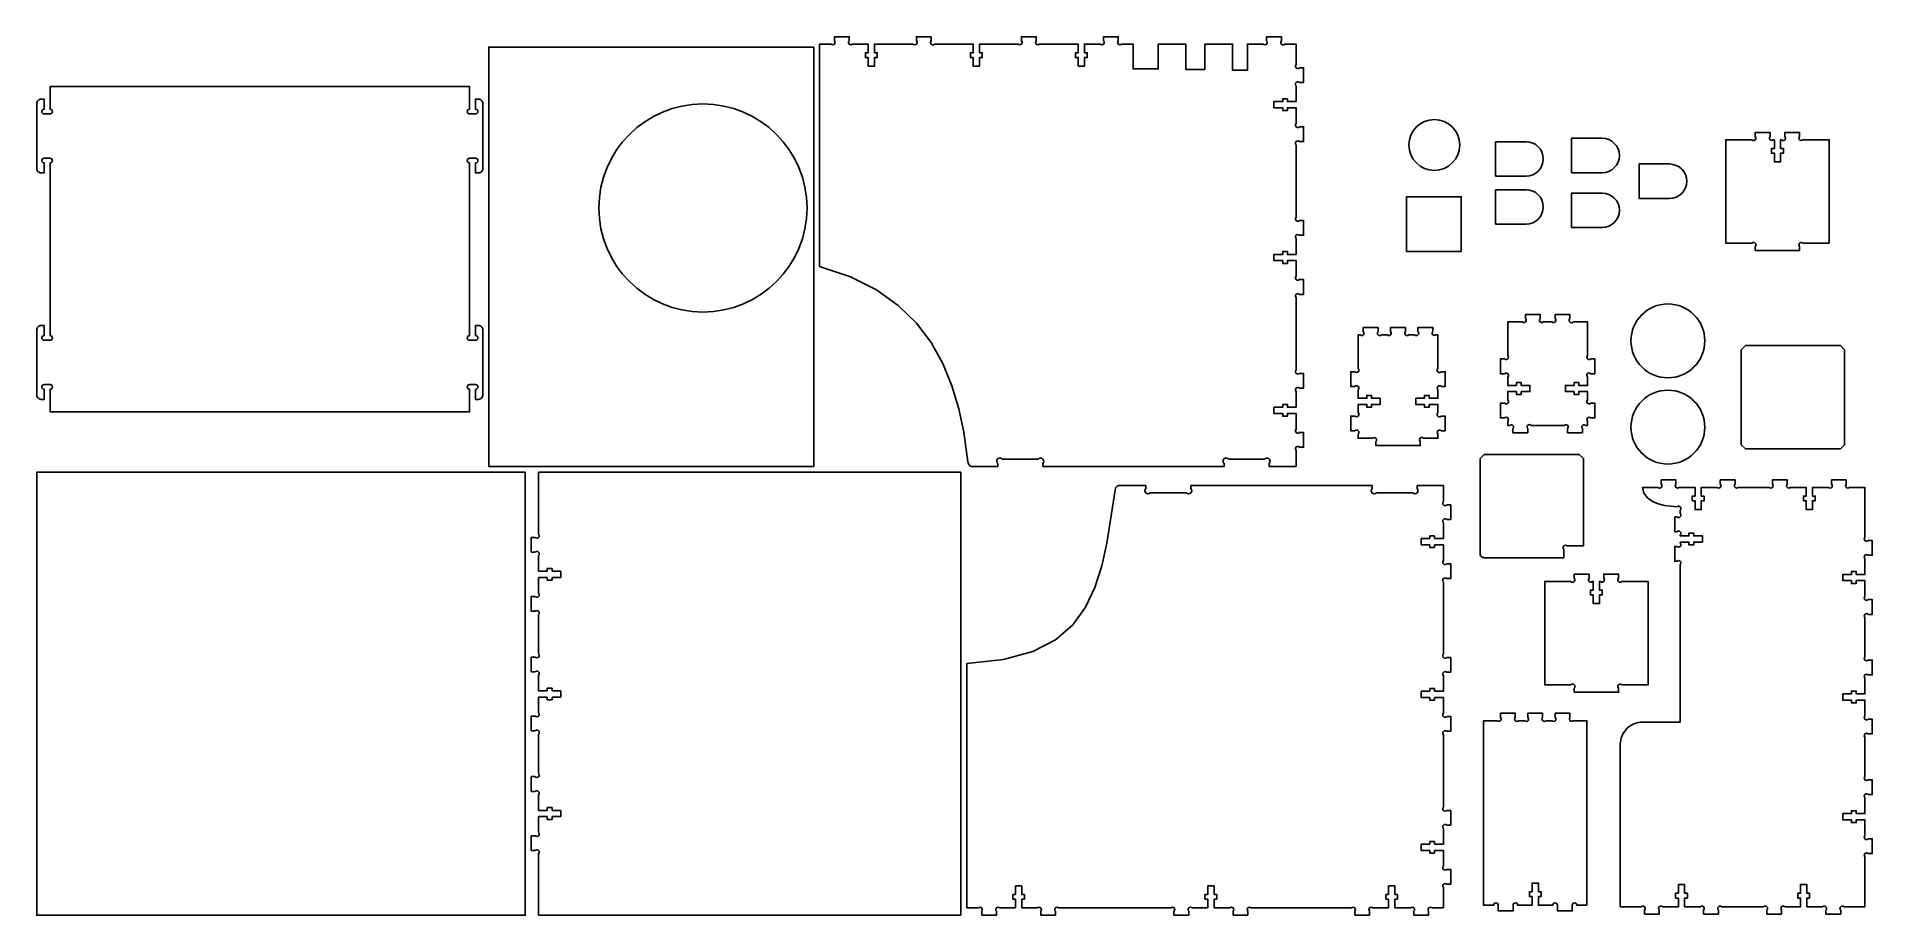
# Model space of a CAD drawing. Header units: millimetres. Extents: x 3 to 1246, y 3 to 598.
import ezdxf

# ---------------------------------------------------------------- set-up
doc = ezdxf.new("R2010")
doc.units = ezdxf.units.MM

msp = doc.modelspace()

# ---------------------------------------------------------------- linework, layer by layer
at = {"linetype": 'ByBlock'}
for p, q in [((343, 303.2), (343, 261.4)), ((955.6, 283.5), (955.6, 294.2)), ((940.6, 256.2), (940.6, 258.3)), ((940.6, 258.3), (946.5, 258.3)), ((940.6, 256.2), (940.6, 254.1)), ((940.6, 254.1), (946.5, 254.1)), ((946.5, 260.2), (946.5, 258.3)), ((949.7, 260.2), (946.5, 260.2)), ((946.5, 254.1), (946.5, 252.2)), ((946.5, 252.2), (949.7, 252.2)), ((949.7, 258.3), (949.7, 260.2)), ((949.7, 258.3), (955.6, 258.3)), ((949.7, 252.2), (949.7, 254.1)), ((949.7, 254.1), (955.6, 254.1)), ((348.9, 236.2), (343, 236.2)), ((352.1, 238.1), (348.9, 238.1)), ((348.9, 238.1), (348.9, 236.2)), ((352.1, 236.2), (352.1, 238.1)), ((358, 236.2), (352.1, 236.2)), ((358, 234.1), (358, 236.2)), ((348.9, 232), (343, 232)), ((348.9, 232), (348.9, 230.1)), ((348.9, 230.1), (352.1, 230.1)), ((358, 232), (352.1, 232)), ((352.1, 230.1), (352.1, 232)), ((358, 234.1), (358, 232)), ((955.6, 180), (955.6, 228.9)), ((343, 206.8), (343, 180.4)), ((348.9, 155.2), (343, 155.2)), ((348.9, 151), (343, 151)), ((352.1, 157.1), (348.9, 157.1)), ((348.9, 157.1), (348.9, 155.2)), ((348.9, 151), (348.9, 149.1)), ((352.1, 155.2), (352.1, 157.1)), ((358, 155.2), (352.1, 155.2)), ((358, 151), (352.1, 151)), ((352.1, 149.1), (352.1, 151)), ((358, 153.1), (358, 155.2)), ((358, 153.1), (358, 151)), ((940.6, 152.8), (940.6, 154.9)), ((940.6, 154.9), (946.5, 154.9)), ((940.6, 152.8), (940.6, 150.7)), ((940.6, 150.7), (946.5, 150.7)), ((946.5, 156.8), (946.5, 154.9)), ((949.7, 156.8), (946.5, 156.8)), ((946.5, 150.7), (946.5, 148.8)), ((949.7, 154.9), (949.7, 156.8)), ((949.7, 154.9), (955.6, 154.9)), ((949.7, 148.8), (949.7, 150.7)), ((949.7, 150.7), (955.6, 150.7)), ((348.9, 149.1), (352.1, 149.1)), ((946.5, 148.8), (949.7, 148.8)), ((343, 125.8), (343, 99.4)), ((955.6, 76.5), (955.6, 125.5)), ((348.9, 76.1), (352.1, 76.1)), ((348.9, 74.2), (348.9, 76.1)), ((352.1, 76.1), (352.1, 74.2)), ((348.9, 74.2), (343, 74.2)), ((348.9, 70), (343, 70)), ((348.9, 68.1), (348.9, 70)), ((352.1, 68.1), (348.9, 68.1)), ((358, 74.2), (352.1, 74.2)), ((358, 70), (352.1, 70)), ((352.1, 70), (352.1, 68.1)), ((358, 72.1), (358, 74.2)), ((358, 72.1), (358, 70)), ((940.6, 49.2), (940.6, 51.3)), ((940.6, 51.3), (946.5, 51.3)), ((946.5, 53.2), (946.5, 51.3)), ((949.7, 53.2), (946.5, 53.2)), ((949.7, 51.3), (949.7, 53.2)), ((949.7, 51.3), (955.6, 51.3)), ((343, 44.8), (343, 3.2)), ((940.6, 49.2), (940.6, 47.1)), ((940.6, 47.1), (946.5, 47.1)), ((946.5, 47.1), (946.5, 45.2)), ((946.5, 45.2), (949.7, 45.2)), ((949.7, 45.2), (949.7, 47.1)), ((949.7, 47.1), (955.6, 47.1)), ((664, 17.3), (664, 14.1)), ((665.9, 17.3), (664, 17.3)), ((664, 14.1), (665.9, 14.1)), ((668, 23.2), (665.9, 23.2)), ((665.9, 23.2), (665.9, 17.3)), ((665.9, 14.1), (665.9, 8.2)), ((668, 23.2), (670.1, 23.2)), ((670.1, 23.2), (670.1, 17.3)), ((672, 17.3), (670.1, 17.3)), ((670.1, 14.1), (670.1, 8.2)), ((670.1, 14.1), (672, 14.1)), ((672, 14.1), (672, 17.3)), ((794.2, 17.3), (794.2, 14.1)), ((796.1, 17.3), (794.2, 17.3)), ((794.2, 14.1), (796.1, 14.1)), ((798.2, 23.2), (796.1, 23.2)), ((796.1, 23.2), (796.1, 17.3)), ((796.1, 14.1), (796.1, 8.2)), ((798.2, 23.2), (800.3, 23.2)), ((800.3, 23.2), (800.3, 17.3)), ((802.2, 17.3), (800.3, 17.3)), ((800.3, 14.1), (800.3, 8.2)), ((800.3, 14.1), (802.2, 14.1)), ((802.2, 14.1), (802.2, 17.3)), ((916.6, 17.3), (916.6, 14.1)), ((918.5, 17.3), (916.6, 17.3)), ((916.6, 14.1), (918.5, 14.1)), ((920.6, 23.2), (918.5, 23.2)), ((918.5, 23.2), (918.5, 17.3)), ((918.5, 14.1), (918.5, 8.2)), ((920.6, 23.2), (922.7, 23.2)), ((922.7, 23.2), (922.7, 17.3)), ((924.6, 17.3), (922.7, 17.3)), ((922.7, 14.1), (922.7, 8.2)), ((922.7, 14.1), (924.6, 14.1)), ((924.6, 14.1), (924.6, 17.3)), ((955.6, 8.2), (955.6, 22))]:
    msp.add_line(p, q, dxfattribs=at)
for p, q in [((343, 303.2), (629, 303.2)), ((629, 303.2), (629, 3.2)), ((733.4, 291.1), (727.7, 255.2)), ((733.9, 292.8), (733.4, 291.1)), ((734.7, 293.8), (733.9, 292.8)), ((735.8, 294.2), (734.7, 293.8)), ((735.8, 294.2), (754.1, 294.2)), ((754.1, 294.2), (754.1, 292.2)), ((757, 289.2), (781.6, 289.2)), ((784.6, 292.2), (784.6, 294.2)), ((784.6, 294.2), (907.3, 294.2)), ((907.3, 294.2), (907.3, 292.2)), ((910.3, 289.2), (934.9, 289.2)), ((937.8, 292.2), (937.8, 294.2)), ((937.8, 294.2), (955.6, 294.2)), ((957.9, 281.2), (960.6, 281.2)), ((960.6, 281.2), (960.6, 271.2)), ((955.6, 268.9), (955.6, 258.3)), ((960.6, 271.2), (957.9, 271.2)), ((1112.3, 273), (1112.3, 263)), ((338, 249.1), (338, 259.1)), ((338, 259.1), (340.7, 259.1)), ((340.7, 249.1), (338, 249.1)), ((727.7, 255.2), (724.3, 239.8)), ((955.6, 254.1), (955.6, 243.5)), ((343, 236.2), (343, 246.8)), ((724.3, 239.8), (719.7, 225.2)), ((957.9, 241.2), (960.6, 241.2)), ((960.6, 241.2), (960.6, 231.2)), ((343, 221.4), (343, 232)), ((719.7, 225.2), (713.4, 211.8)), ((960.6, 231.2), (957.9, 231.2)), ((338, 209.1), (338, 219.1)), ((338, 219.1), (340.7, 219.1)), ((713.4, 211.8), (704.7, 199.8)), ((340.7, 209.1), (338, 209.1)), ((704.7, 199.8), (693, 189.7)), ((693, 189.7), (677.6, 181.8)), ((338, 168.1), (338, 178.1)), ((338, 178.1), (340.7, 178.1)), ((657.8, 176.4), (633, 173.8)), ((677.6, 181.8), (657.8, 176.4)), ((957.9, 177.8), (960.6, 177.8)), ((960.6, 177.8), (960.6, 167.8)), ((340.7, 168.1), (338, 168.1)), ((343, 155.2), (343, 165.8)), ((633, 173.8), (633, 8.2)), ((955.6, 165.5), (955.6, 154.9)), ((960.6, 167.8), (957.9, 167.8)), ((343, 140.4), (343, 151)), ((955.6, 150.7), (955.6, 140)), ((338, 128.1), (338, 138.1)), ((338, 138.1), (340.7, 138.1)), ((957.9, 137.8), (960.6, 137.8)), ((960.6, 137.8), (960.6, 127.8)), ((340.7, 128.1), (338, 128.1)), ((960.6, 127.8), (957.9, 127.8)), ((340.7, 97.1), (338, 97.1)), ((338, 97.1), (338, 87.1)), ((338, 87.1), (340.7, 87.1)), ((343, 84.8), (343, 74.2)), ((343, 70), (343, 59.4)), ((957.9, 74.2), (960.6, 74.2)), ((960.6, 64.2), (957.9, 64.2)), ((960.6, 74.2), (960.6, 64.2)), ((340.7, 57.1), (338, 57.1)), ((338, 57.1), (338, 47.1)), ((955.6, 62), (955.6, 51.3)), ((338, 47.1), (340.7, 47.1)), ((955.6, 47.1), (955.6, 36.5)), ((957.9, 34.2), (960.6, 34.2)), ((960.6, 34.2), (960.6, 24.2)), ((960.6, 24.2), (957.9, 24.2)), ((629, 3.2), (343, 3.2)), ((640.7, 8.2), (633, 8.2)), ((643, 3.2), (643, 5.9)), ((653, 3.2), (643, 3.2)), ((653, 5.9), (653, 3.2)), ((665.9, 8.2), (655.2, 8.2)), ((680.7, 8.2), (670.1, 8.2)), ((683, 3.2), (683, 5.9)), ((693, 3.2), (683, 3.2)), ((693, 5.9), (693, 3.2)), ((771, 8.2), (695.2, 8.2)), ((773.2, 3.2), (773.2, 5.9)), ((783.2, 3.2), (773.2, 3.2)), ((783.2, 5.9), (783.2, 3.2)), ((796.1, 8.2), (785.5, 8.2)), ((811, 8.2), (800.3, 8.2)), ((813.2, 3.2), (813.2, 5.9)), ((823.2, 3.2), (813.2, 3.2)), ((823.2, 5.9), (823.2, 3.2)), ((893.4, 8.2), (825.5, 8.2)), ((895.6, 3.2), (895.6, 5.9)), ((905.6, 3.2), (895.6, 3.2)), ((905.6, 5.9), (905.6, 3.2)), ((918.5, 8.2), (907.9, 8.2)), ((933.4, 8.2), (922.7, 8.2)), ((935.6, 3.2), (935.6, 5.9)), ((945.6, 3.2), (935.6, 3.2)), ((945.6, 5.9), (945.6, 3.2)), ((955.6, 8.2), (947.9, 8.2))]:
    msp.add_line(p, q)
for points in [[(681.4, 312.2), (656.9, 312.2, 1.052615), (653.9, 309.2), (653.9, 307.2), (636.1, 307.2), (635, 307.6), (634.2, 308.6), (633.7, 310.3), (631, 330.3), (627.5, 346.2), (622.8, 361.8), (616.6, 376.8), (608.7, 391), (598.8, 404.3), (586.5, 416.2), (571.7, 426.8), (554.1, 435.6), (533.3, 442.6), (533.3, 593.2), (541, 593.2, 1), (543.3, 595.5), (543.3, 598.2), (553.3, 598.2), (553.3, 595.5, 1), (555.5, 593.2), (566.2, 593.2), (566.2, 587.3), (564.3, 587.3), (564.3, 584.1), (566.2, 584.1), (566.2, 578.2), (568.3, 578.2), (570.4, 578.2), (570.4, 584.1), (572.3, 584.1), (572.3, 587.3), (570.4, 587.3), (570.4, 593.2), (596.6, 593.2, 1.000002), (598.8, 595.5), (598.8, 598.2), (608.8, 598.2), (608.8, 595.5, 1.000002), (611.1, 593.2), (637.3, 593.2), (637.3, 587.3), (635.4, 587.3), (635.4, 584.1), (637.3, 584.1), (637.3, 578.2), (639.4, 578.2), (641.5, 578.2), (641.5, 584.1), (643.4, 584.1), (643.4, 587.3), (641.5, 587.3), (641.5, 593.2), (667.7, 593.2, 1.000002), (669.9, 595.5), (669.9, 598.2), (679.9, 598.2), (679.9, 595.5, 0.958117), (682.2, 593.2), (708.4, 593.2), (708.4, 587.3), (706.5, 587.3), (706.5, 584.1), (708.4, 584.1), (708.4, 578.2), (710.5, 578.2), (712.6, 578.2), (712.6, 584.1), (714.5, 584.1), (714.5, 587.3), (712.6, 587.3), (712.6, 593.2), (723.2, 593.2, 1), (725.5, 595.5), (725.5, 598.2), (735.5, 598.2), (735.5, 595.5, 1), (737.8, 593.2), (745.5, 593.2), (745.5, 576.4), (762.5, 576.4), (762.5, 593.2), (781.2, 593.2), (781.2, 576), (794.2, 576), (794.2, 593.2), (812.9, 593.2), (812.9, 575.5), (822.9, 575.5), (822.9, 593.2), (833.6, 593.2, 1), (835.9, 595.5), (835.9, 598.2), (845.9, 598.2), (845.9, 595.5, 1), (848.2, 593.2), (855.9, 593.2), (855.9, 579.4, 1), (858.2, 577.2), (860.9, 577.2), (860.9, 567.2), (858.2, 567.2, 1), (855.9, 564.9), (855.9, 554.3), (850, 554.3), (850, 556.2), (846.8, 556.2), (846.8, 554.3), (840.9, 554.3), (840.9, 552.2), (840.9, 550.1), (846.8, 550.1), (846.8, 548.2), (850, 548.2), (850, 550.1), (855.9, 550.1), (855.9, 539.4, 1), (858.2, 537.2), (860.9, 537.2), (860.9, 527.2), (858.2, 527.2, 1), (855.9, 524.9), (855.9, 476, 1), (858.2, 473.7), (860.9, 473.7), (860.9, 463.7), (858.2, 463.7, 1), (855.9, 461.5), (855.9, 450.8), (850, 450.8), (850, 452.7), (846.8, 452.7), (846.8, 450.8), (840.9, 450.8), (840.9, 448.7), (840.9, 446.6), (846.8, 446.6), (846.8, 444.7), (850, 444.7), (850, 446.6), (855.9, 446.6), (855.9, 436, 1), (858.2, 433.7), (860.9, 433.7), (860.9, 423.7), (858.2, 423.7, 1), (855.9, 421.5), (855.9, 372.5, 1), (858.2, 370.2), (860.9, 370.2), (860.9, 360.2), (858.2, 360.2, 1), (855.9, 357.9), (855.9, 347.3), (850, 347.3), (850, 349.2), (846.8, 349.2), (846.8, 347.3), (840.9, 347.3), (840.9, 345.2), (840.9, 343.1), (846.8, 343.1), (846.8, 341.2), (850, 341.2), (850, 343.1), (855.9, 343.1), (855.9, 332.5, 1), (858.2, 330.2), (860.9, 330.2), (860.9, 320.2), (858.2, 320.2, 1.038263), (855.9, 317.9), (855.9, 307.2), (837.7, 307.2), (837.7, 309.2, 1), (834.7, 312.2), (810.1, 312.2, 1.080775), (807.2, 309.2), (807.2, 307.2), (684.4, 307.2)], [(991, 503.8), (1011.6, 503.8, 1), (1011.6, 527.1), (991, 527.1), (991, 503.8)], [(1042.4, 506.1), (1063.1, 506.1, 1), (1063.1, 529.4), (1042.4, 529.4), (1042.4, 506.1)], [(1088.1, 488.7), (1108.7, 488.7, 1), (1108.7, 512), (1088.1, 512), (1088.1, 488.7)], [(991, 471.3), (1011.6, 471.3, 1), (1011.6, 494.6), (991, 494.6), (991, 471.3)], [(1042.4, 469), (1063.1, 469, 1), (1063.1, 492.3), (1042.4, 492.3), (1042.4, 469)], [(684.4, 309.2, 1), (681.4, 312.2)]]:
    msp.add_lwpolyline(points, format="xyb", dxfattribs=at)
for points in [[(309.3, 307.2), (309.3, 591.2), (529.3, 591.2), (529.3, 307.2)], [(930.7, 452.8), (930.7, 489.8), (967.7, 489.8), (967.7, 452.8)], [(3.2, 303.2), (334, 303.2), (334, 3.2), (3.2, 3.2)]]:
    msp.add_lwpolyline(points, close=True)
for points in [[(296.3, 564.4), (296.3, 549.1, 1), (296.3, 545.9), (300.3, 545.9, 1), (300.3, 549.1), (300.3, 555.9), (302.3, 555.9, -0.414214), (305.3, 552.9), (305.3, 508.9, -0.414214), (302.3, 505.9), (300.3, 505.9), (300.3, 512.7, 1), (300.3, 515.9), (296.3, 515.9, 1), (296.3, 512.7), (296.3, 395.8, 1), (296.3, 392.6), (300.3, 392.6, 1), (300.3, 395.8), (300.3, 402.6), (302.3, 402.6, -0.414214), (305.3, 399.6), (305.3, 355.6, -0.414214), (302.3, 352.6), (300.3, 352.6), (300.3, 359.4, 1), (300.3, 362.6), (296.3, 362.6, 1), (296.3, 359.4), (296.3, 344.1), (12.2, 344.1), (12.2, 359.4, 1), (12.2, 362.6), (8.2, 362.6, 1), (8.2, 359.4), (8.2, 352.6), (6.2, 352.6, -0.414214), (3.2, 355.6), (3.2, 399.6, -0.414214), (6.2, 402.6), (8.2, 402.6), (8.2, 395.8, 1), (8.2, 392.6), (12.2, 392.6, 1), (12.2, 395.8), (12.2, 512.7, 1), (12.2, 515.9), (8.2, 515.9, 1), (8.2, 512.7), (8.2, 505.9), (6.2, 505.9, -0.414214), (3.2, 508.9), (3.2, 552.9, -0.414214), (6.2, 555.9), (8.2, 555.9), (8.2, 549.1, 1), (8.2, 545.9), (12.2, 545.9, 1), (12.2, 549.1), (12.2, 564.4)], [(999.2, 382.3), (999.2, 405), (1009, 405, 1.000002), (1011.2, 407.3), (1011.2, 410), (1021.2, 410), (1021.2, 407.3, 1.000031), (1023.5, 405), (1029, 405, 1.007358), (1031.2, 407.3), (1031.2, 410), (1041.2, 410), (1041.2, 407.3, 0.99562), (1043.5, 405), (1053.2, 405), (1053.2, 382.3, 0.999244), (1055.5, 380), (1058.2, 380), (1058.2, 370), (1055.5, 370, 1.007328), (1053.2, 367.8), (1053.2, 362.1), (1047.3, 362.1), (1047.3, 364), (1044.1, 364), (1044.1, 362.1), (1038.2, 362.1), (1038.2, 360), (1038.2, 357.9), (1044.1, 357.9), (1044.1, 356), (1047.3, 356), (1047.3, 357.9), (1053.2, 357.9), (1053.2, 352.3, 1.000349), (1055.5, 350), (1058.2, 350), (1058.2, 340), (1055.5, 340, 0.999643), (1053.2, 337.8), (1053.2, 335), (1051.9, 335, 1), (1049.7, 332.8), (1049.7, 330), (1039.7, 330), (1039.7, 332.8, 1), (1037.4, 335), (1015, 335, 1), (1012.7, 332.8), (1012.7, 330), (1002.7, 330), (1002.7, 332.8, 1), (1000.5, 335), (999.2, 335), (999.2, 337.8, 1), (997, 340), (994.2, 340), (994.2, 350), (997, 350, 1), (999.2, 352.3), (999.2, 357.9), (1005.1, 357.9), (1005.1, 356), (1008.3, 356), (1008.3, 357.9), (1014.2, 357.9), (1014.2, 360), (1014.2, 362.1), (1008.3, 362.1), (1008.3, 364), (1005.1, 364), (1005.1, 362.1), (999.2, 362.1), (999.2, 367.7, 1.02134), (997, 370), (994.2, 370), (994.2, 380), (997, 380, 0.975324)], [(1037.1, 251.1), (1037.1, 245.3), (983.2, 245.3), (982.8, 245.4), (982.3, 245.5), (981.9, 245.7), (981.5, 246), (981.1, 246.3), (980.8, 246.7), (980.6, 247.2), (980.5, 247.6), (980.4, 248.1), (980.4, 312.5), (983.2, 315.3), (1047.6, 315.3), (1050.4, 312.5), (1050.4, 253.3), (1039.4, 253.3, 1)]]:
    msp.add_lwpolyline(points, format="xyb", close=True)
for points in [[(1186.8, 530.6, -1), (1184.5, 528.4), (1183.9, 528.4), (1183.9, 522.5), (1185.8, 522.5), (1185.8, 519.3), (1183.9, 519.3), (1183.9, 513.4), (1181.8, 513.4), (1179.7, 513.4), (1179.7, 519.3), (1177.8, 519.3), (1177.8, 522.5), (1179.7, 522.5), (1179.7, 528.4), (1179, 528.4, -1), (1176.8, 530.6), (1176.8, 533.4), (1166.8, 533.4), (1166.8, 530.6, -1), (1164.5, 528.4), (1146.8, 528.4), (1146.8, 458.4), (1164.5, 458.4, -1), (1166.8, 456.1), (1166.8, 453.4), (1196.8, 453.4), (1196.8, 456.1, -1), (1199, 458.4), (1216.8, 458.4), (1216.8, 528.4), (1199, 528.4, -1), (1196.8, 530.6), (1196.8, 533.4), (1186.8, 533.4), (1186.8, 530.6)], [(895.6, 371.3, 1), (897.9, 373.6), (897.9, 396.3), (899.2, 396.3, 1.000026), (901.4, 398.6), (901.4, 401.3), (911.4, 401.3), (911.4, 398.6, 0.999999), (913.7, 396.3), (917.6, 396.3, 1.000002), (919.9, 398.6), (919.9, 401.3), (929.9, 401.3), (929.9, 398.6, 1.000012), (932.2, 396.3), (936.1, 396.3, 0.999988), (938.4, 398.6), (938.4, 401.3), (948.4, 401.3), (948.4, 398.6, 0.997408), (950.6, 396.3), (951.9, 396.3), (951.9, 373.6, 1.000349), (954.2, 371.3), (956.9, 371.3), (956.9, 361.3), (954.2, 361.3, 0.999643), (951.9, 359), (951.9, 353.4), (946, 353.4), (946, 355.3), (942.8, 355.3), (942.8, 353.4), (936.9, 353.4), (936.9, 351.3), (936.9, 349.2), (942.8, 349.2), (942.8, 347.3), (946, 347.3), (946, 349.2), (951.9, 349.2), (951.9, 343.6, 1.000349), (954.2, 341.3), (956.9, 341.3), (956.9, 331.3), (954.2, 331.3, 0.999643), (951.9, 329), (951.9, 326.3), (942.2, 326.3, 1), (939.9, 324), (939.9, 321.3), (909.9, 321.3), (909.9, 324, 1), (907.6, 326.3), (897.9, 326.3), (897.9, 329, 1), (895.6, 331.3), (892.9, 331.3), (892.9, 341.3), (895.6, 341.3, 1), (897.9, 343.6), (897.9, 349.2), (903.8, 349.2), (903.8, 347.3), (907, 347.3), (907, 349.2), (912.9, 349.2), (912.9, 351.3), (912.9, 353.4), (907, 353.4), (907, 355.3), (903.8, 355.3), (903.8, 353.4), (897.9, 353.4), (897.9, 359, 1.011602), (895.6, 361.3), (892.9, 361.3), (892.9, 371.3), (895.6, 371.3)], [(1112.3, 263), (1113.7, 263, -1), (1116, 260.7), (1116, 260.1), (1121.9, 260.1), (1121.9, 262), (1125.1, 262), (1125.1, 260.1), (1131, 260.1), (1131, 258), (1131, 255.9), (1125.1, 255.9), (1125.1, 254), (1121.9, 254), (1121.9, 255.9), (1116, 255.9), (1116, 255.3, -1), (1113.7, 253), (1112.3, 253), (1112.3, 243), (1113.7, 243, -1), (1116, 240.7), (1116, 134), (1090.4, 134, 0.414214), (1075.4, 119), (1075.4, 9), (1089.5, 9, -1), (1091.8, 6.7), (1091.8, 4), (1101.8, 4), (1101.8, 6.7, -1), (1104.1, 9), (1114.7, 9), (1114.7, 14.9), (1112.8, 14.9), (1112.8, 18.1), (1114.7, 18.1), (1114.7, 24), (1116.8, 24), (1118.9, 24), (1118.9, 18.1), (1120.8, 18.1), (1120.8, 14.9), (1118.9, 14.9), (1118.9, 9), (1129.5, 9, -1), (1131.8, 6.7), (1131.8, 4), (1141.8, 4), (1141.8, 6.7, -1), (1144.1, 9), (1172.3, 9, -1), (1174.6, 6.7), (1174.6, 4), (1184.6, 4), (1184.6, 6.7, -1), (1186.9, 9), (1197.5, 9), (1197.5, 14.9), (1195.6, 14.9), (1195.6, 18.1), (1197.5, 18.1), (1197.5, 24), (1199.6, 24), (1201.7, 24), (1201.7, 18.1), (1203.6, 18.1), (1203.6, 14.9), (1201.7, 14.9), (1201.7, 9), (1212.3, 9, -1), (1214.6, 6.7), (1214.6, 4), (1224.6, 4), (1224.6, 6.7, -1), (1226.9, 9), (1241, 9), (1241, 42.7, -1), (1243.3, 45), (1246, 45), (1246, 55), (1243.3, 55, -1), (1241, 57.3), (1241, 67.9), (1235.1, 67.9), (1235.1, 66), (1231.9, 66), (1231.9, 67.9), (1226, 67.9), (1226, 70), (1226, 72.1), (1231.9, 72.1), (1231.9, 74), (1235.1, 74), (1235.1, 72.1), (1241, 72.1), (1241, 82.7, -1), (1243.3, 85), (1246, 85), (1246, 95), (1243.3, 95, -1), (1241, 97.3), (1241, 123.7, -1), (1243.3, 126), (1246, 126), (1246, 136), (1243.3, 136, -1), (1241, 138.3), (1241, 148.9), (1235.1, 148.9), (1235.1, 147), (1231.9, 147), (1231.9, 148.9), (1226, 148.9), (1226, 151), (1226, 153.1), (1231.9, 153.1), (1231.9, 155), (1235.1, 155), (1235.1, 153.1), (1241, 153.1), (1241, 163.7, -1), (1243.3, 166), (1246, 166), (1246, 176), (1243.3, 176, -1), (1241, 178.3), (1241, 204.7, -1), (1243.3, 207), (1246, 207), (1246, 217), (1243.3, 217, -1), (1241, 219.3), (1241, 229.9), (1235.1, 229.9), (1235.1, 228), (1231.9, 228), (1231.9, 229.9), (1226, 229.9), (1226, 232), (1226, 234.1), (1231.9, 234.1), (1231.9, 236), (1235.1, 236), (1235.1, 234.1), (1241, 234.1), (1241, 244.7, -1), (1243.3, 247), (1246, 247), (1246, 257), (1243.3, 257, -1), (1241, 259.3), (1241, 293), (1230.6, 293, -1), (1228.4, 295.3), (1228.4, 298), (1218.4, 298), (1218.4, 295.3, -1), (1216.1, 293), (1205.5, 293), (1205.5, 287.1), (1207.4, 287.1), (1207.4, 283.9), (1205.5, 283.9), (1205.5, 278), (1203.4, 278), (1201.3, 278), (1201.3, 283.9), (1199.4, 283.9), (1199.4, 287.1), (1201.3, 287.1), (1201.3, 293), (1190.6, 293, -1), (1188.4, 295.3), (1188.4, 298), (1178.4, 298), (1178.4, 295.3, -1), (1176.1, 293), (1155.3, 293, -1), (1153.1, 295.3), (1153.1, 298), (1143.1, 298), (1143.1, 295.3, -1), (1140.8, 293), (1130.2, 293), (1130.2, 287.1), (1132.1, 287.1), (1132.1, 283.9), (1130.2, 283.9), (1130.2, 278), (1128.1, 278), (1126, 278), (1126, 283.9), (1124.1, 283.9), (1124.1, 287.1), (1126, 287.1), (1126, 293), (1115.3, 293, -1), (1113.1, 295.3), (1113.1, 298), (1103.1, 298), (1103.1, 295.3, -1), (1100.8, 293), (1090.4, 293), (1091.3, 289), (1093.7, 285.9), (1097.1, 283.5), (1101.1, 281.9), (1105.4, 280.8), (1109.4, 280.2), (1113.8, 279.9, -0.935179), (1116, 277.5), (1116, 275.3, -1), (1113.7, 273), (1112.3, 273)], [(1064.2, 231.5, -1), (1061.9, 229.3), (1061.3, 229.3), (1061.3, 223.4), (1063.2, 223.4), (1063.2, 220.2), (1061.3, 220.2), (1061.3, 214.3), (1059.2, 214.3), (1057.1, 214.3), (1057.1, 220.2), (1055.2, 220.2), (1055.2, 223.4), (1057.1, 223.4), (1057.1, 229.3), (1056.4, 229.3, -1), (1054.2, 231.5), (1054.2, 234.3), (1044.2, 234.3), (1044.2, 231.5, -1), (1041.9, 229.3), (1024.2, 229.3), (1024.2, 159.3), (1041.9, 159.3, -1), (1044.2, 157), (1044.2, 154.3), (1074.2, 154.3), (1074.2, 157, -1), (1076.4, 159.3), (1094.2, 159.3), (1094.2, 229.3), (1076.4, 229.3, -1), (1074.2, 231.5), (1074.2, 234.3), (1064.2, 234.3), (1064.2, 231.5)], [(1052.8, 10), (1052.8, 135), (1043.5, 135, -1), (1041.3, 137.2), (1041.3, 140), (1031.3, 140), (1031.3, 137.2, -1), (1029, 135), (1025.1, 135, -1), (1022.8, 137.2), (1022.8, 140), (1012.8, 140), (1012.8, 137.2, -1), (1010.5, 135), (1006.6, 135, -1), (1004.3, 137.2), (1004.3, 140), (994.3, 140), (994.3, 137.2, -1), (992.1, 135), (982.8, 135), (982.8, 10), (989.6, 10, -1), (992.8, 10), (992.8, 6.2), (1002.8, 6.2), (1002.8, 10, -1), (1006, 10), (1015.7, 10), (1015.7, 15.9), (1013.8, 15.9), (1013.8, 19.1), (1015.7, 19.1), (1015.7, 25), (1017.8, 25), (1019.9, 25), (1019.9, 19.1), (1021.8, 19.1), (1021.8, 15.9), (1019.9, 15.9), (1019.9, 10), (1029.6, 10, -1), (1032.8, 10), (1032.8, 6.2), (1042.8, 6.2), (1042.8, 10, -1), (1046, 10), (1052.8, 10)]]:
    msp.add_lwpolyline(points, format="xyb")
for points in [[(1186.8, 528.4), (1186.8, 528.4), (1186.8, 528.4)], [(938.4, 396.3), (938.4, 396.3), (938.4, 396.3)], [(948.4, 396.3), (948.4, 396.3), (948.4, 396.3)], [(897.9, 371.3), (897.9, 371.3), (897.9, 371.3)], [(999.2, 350), (999.2, 350), (999.2, 350)], [(999.2, 340), (999.2, 340), (999.2, 340)], [(951.9, 331.3), (951.9, 331.3), (951.9, 331.3)], [(684.4, 307.2), (684.4, 309.2)], [(1064.2, 229.3), (1064.2, 229.3), (1064.2, 229.3)]]:
    msp.add_lwpolyline(points)
msp.add_polyline3d([(1157.2, 386.2, 0), (1160.1, 389, 0), (1224.4, 389, 0), (1227.2, 386.2, 0), (1227.2, 321.9, 0), (1224.4, 319, 0), (1160.1, 319, 0), (1157.2, 321.9, 0)], close=True)
msp.add_circle((454.3, 482.2), 70.5)
for centre, radius in [((949.5, 524.9), 17.2), ((1107.6, 392.2), 25), ((1107.6, 333.8), 25)]:
    msp.add_circle(centre, radius, dxfattribs=at)
for centre, radius, start, end in [((755.6, 290.7), 2.1, 135, 315), ((783.1, 290.7), 2.1, 225, 45), ((908.8, 290.7), 2.1, 135, 315), ((936.3, 290.7), 2.1, 225, 45), ((956.8, 282.3), 1.6, 135, 315), ((341.8, 260.2), 1.6, 225, 45), ((956.8, 270.1), 1.6, 45, 225), ((341.8, 248), 1.6, 315, 135), ((956.8, 242.3), 1.6, 135, 315), ((956.8, 230.1), 1.6, 45, 225), ((341.8, 220.2), 1.6, 225, 45), ((341.8, 208), 1.6, 315, 135), ((341.8, 179.2), 1.6, 225, 45), ((956.8, 178.9), 1.6, 135, 315), ((341.8, 167), 1.6, 315, 135), ((956.8, 166.6), 1.6, 45, 225), ((341.8, 139.2), 1.6, 225, 45), ((956.8, 138.9), 1.6, 135, 315), ((341.8, 127), 1.6, 315, 135), ((956.8, 126.6), 1.6, 45, 225), ((341.8, 98.2), 1.6, 225, 45), ((341.8, 86), 1.6, 315, 135), ((956.8, 75.4), 1.6, 135, 315), ((956.8, 63.1), 1.6, 45, 225), ((341.8, 58.2), 1.6, 225, 45), ((341.8, 46), 1.6, 315, 135), ((956.8, 35.4), 1.6, 135, 315), ((956.8, 23.1), 1.6, 45, 225), ((641.8, 7.1), 1.6, 315, 135), ((654.1, 7.1), 1.6, 45, 225), ((681.8, 7.1), 1.6, 315, 135), ((694.1, 7.1), 1.6, 45, 225), ((772.1, 7.1), 1.6, 315, 135), ((784.4, 7.1), 1.6, 45, 225), ((812.1, 7.1), 1.6, 315, 135), ((824.4, 7.1), 1.6, 45, 225), ((894.5, 7.1), 1.6, 315, 135), ((906.8, 7.1), 1.6, 45, 225), ((934.5, 7.1), 1.6, 315, 135), ((946.8, 7.1), 1.6, 45, 225)]:
    msp.add_arc(centre, radius, start, end, dxfattribs=at)

doc.saveas('drawing.dxf')
